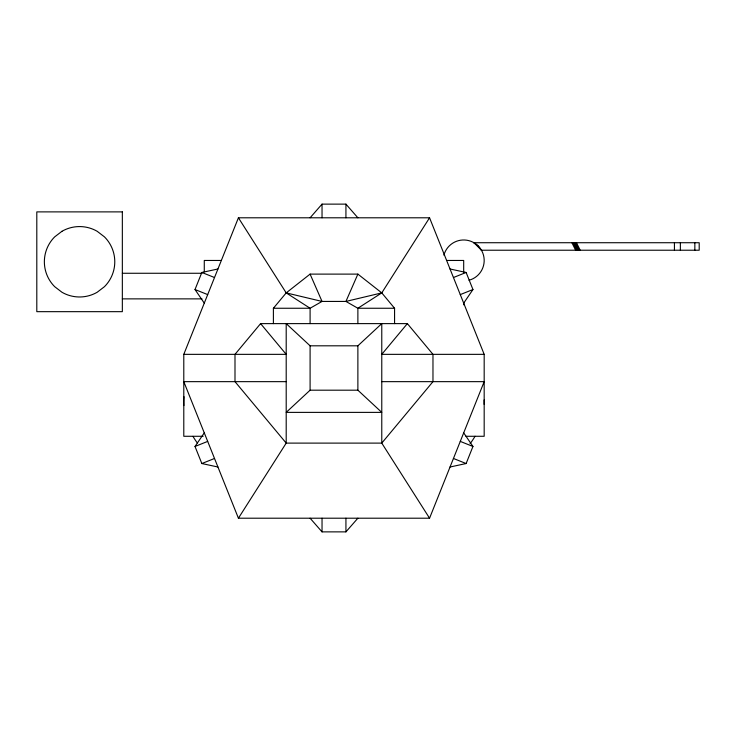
<?xml version="1.0" encoding="UTF-8"?>
<svg xmlns="http://www.w3.org/2000/svg" width="736" height="736" viewBox="0 0 736 736"><rect width="100%" height="100%" fill="white"/><g stroke="black" fill="none" stroke-linecap="round" stroke-linejoin="round"><path stroke-width="1.1" d="M204.277 303.14L195.012 289.533L201.839 272.458L217.93 268.999M203.136 436.282L183.788 436.282L183.788 354.347L238.418 217.792L429.557 217.792L484.178 354.347L484.178 436.282L465.971 436.282M286.203 381.653L183.788 381.653L238.418 518.208L429.557 518.208L484.178 381.653L381.772 381.653M450.036 467.001L466.127 463.542L472.954 446.467L463.689 432.86M394.57 323.619L394.57 308.255L381.772 292.891L357.88 274.114L345.929 301.429L322.037 301.429L286.203 292.891L238.418 217.792M238.418 518.208L286.203 443.109L286.203 323.619L310.095 345.81L357.88 345.81L381.772 323.619L381.772 443.109L429.557 518.208M357.88 323.619L357.88 308.255L381.772 292.891L429.557 217.792M217.93 467.001L201.839 463.542L195.012 446.467L204.277 432.86M463.689 303.14L472.954 289.533L466.127 272.458L450.036 268.999M260.599 323.619L234.996 354.347L234.996 381.653L286.203 443.109L381.772 443.109L432.97 381.653L432.97 354.347L407.367 323.619L260.599 323.619L286.203 354.347L183.788 354.347M273.396 323.619L273.396 308.255L286.203 292.891L310.095 274.114L357.88 274.114M407.367 323.619L381.772 354.347L484.178 354.347M310.095 217.792L322.037 204.13L345.929 204.13L357.88 217.792M310.095 518.208L322.037 531.87L345.929 531.87L357.88 518.208M310.095 390.19L286.203 412.381L381.772 412.381L357.88 390.19L310.095 390.19L310.095 345.81M453.45 277.527L466.127 272.458M460.276 294.602L472.954 289.533M195.012 446.467L207.69 441.398M201.839 463.542L214.516 458.473M381.772 292.891L345.929 301.429L357.88 308.255L394.57 308.255M473.938 242.724L699.2 242.724L699.2 250.222L481.436 250.222L473.938 242.724L478.179 245.98L481.436 250.222M221.343 260.461L204.277 260.461L204.277 271.842M446.623 260.461L463.689 260.461L463.689 272.982M122.342 273.268L201.995 273.268M122.342 298.871L201.995 298.871M273.396 308.255L310.095 308.255L322.037 301.429L310.095 274.114M201.839 272.458L214.516 277.527M195.012 289.533L207.69 294.602M460.276 441.398L472.954 446.467M453.45 458.473L466.127 463.542M286.203 292.891L310.095 308.255L310.095 323.619M575.322 242.724L579.066 250.222M574.181 242.724L577.935 250.222M573.04 242.724L576.794 250.222M571.909 242.724L575.653 250.222M576.454 242.724L580.207 250.222M694.848 242.724L694.848 250.222M680.368 242.724L680.368 250.222M674.434 242.724L674.434 250.222M463.689 302.57L463.689 304.842M357.88 345.81L357.88 390.19M345.929 204.13L345.929 217.792M345.929 518.208L345.929 531.87M322.037 204.13L322.037 217.792M322.037 518.208L322.037 531.87M197.294 442.906A68.282 68.282 0 0 1 192.979 436.356M183.88 405.582A68.282 68.282 0 0 1 184.009 396.686M484.141 399.924A68.282 68.282 0 0 1 484.141 404.358M475.033 436.282A68.282 68.282 0 0 1 470.065 443.707M443.909 255.162A20.479 20.479 0 0 1 478.179 245.98A20.479 20.479 0 0 1 468.998 280.25M61.971 231.288L54.676 236.882A35.208 35.208 0 0 0 54.676 286.672L61.971 292.266A35.208 35.208 0 0 0 97.17 292.266L104.466 286.672A35.208 35.208 0 0 0 104.466 236.882L97.17 231.288A35.208 35.208 0 0 0 61.971 231.288M122.342 211.885L36.8 211.885L36.8 311.668L122.342 311.668L122.342 211.885"/></g></svg>
